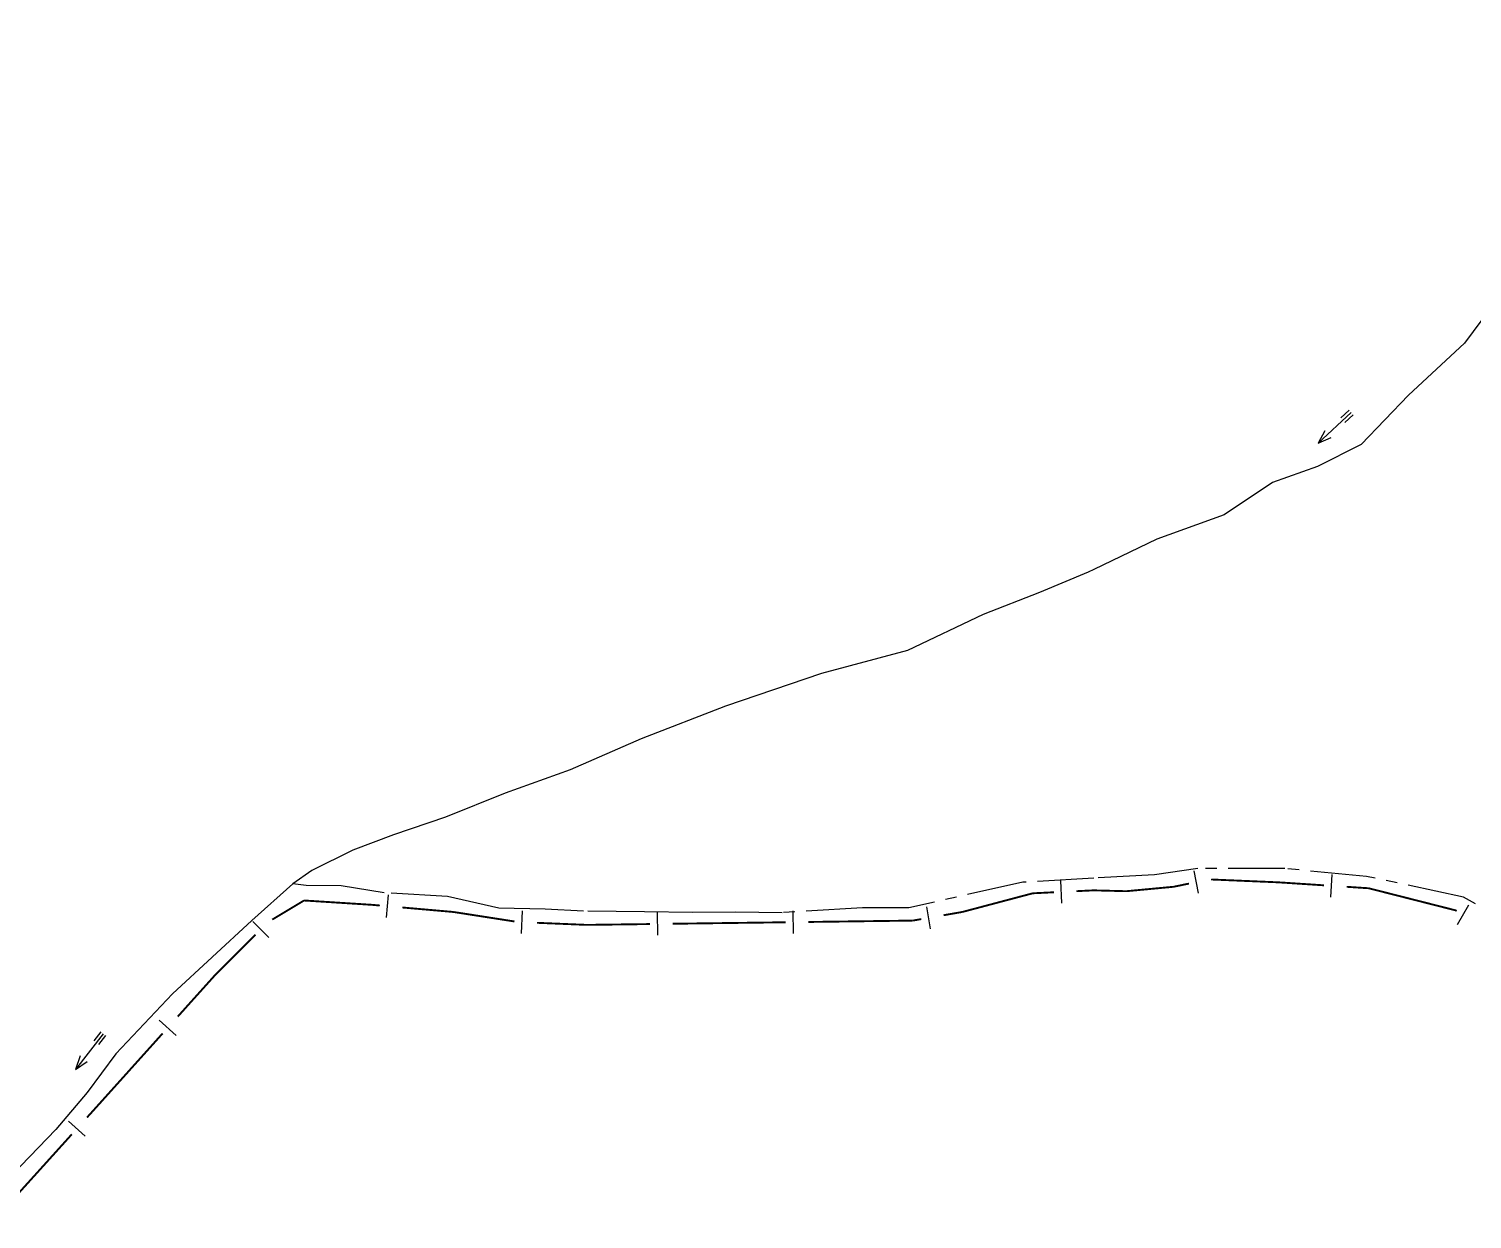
# Model space of a CAD drawing. Extents: x 209066 to 212010, y 4879784 to 4881672.
# Drawn here: x 211452.4 to 211643.9, y 4880816.8 to 4880974.7 of the extents above; entities that cross this region are included whole.
import ezdxf

# ---------------------------------------------------------------- set-up
doc = ezdxf.new("R2010")
doc.units = 0
doc.header["$LTSCALE"] = 1.5
doc.header["$MEASUREMENT"] = 0
doc.linetypes.add('TRACO_13', pattern=[8, 5, -1, 1, -1])
for name, color, linetype in [('HD-CURSO-INTER', 170, 'CONTINUOUS'), ('HD-CURSO-PERENE', 170, 'CONTINUOUS'), ('HD-TXT-PERENE', 170, 'CONTINUOUS'), ('LM-LIM-SETORES-BAIRROS', 250, 'CONTINUOUS')]:
    doc.layers.add(name, color=color, linetype=linetype)

# ---------------------------------------------------------------- blocks, each defined once
blk = doc.blocks.new('COD035', base_point=(210351.558484, 4880286.721649))
at = {"layer": 'HD-TXT-PERENE'}
for p, q in [((210351.558484, 4880287.127379), (210353.058484, 4880287.127379)), ((210351.558484, 4880286.727379), (210357.558484, 4880286.727379)), ((210351.558484, 4880286.327379), (210353.058484, 4880286.327379))]:
    blk.add_line(p, q, dxfattribs=at)
blk.add_lwpolyline([(210355.758484, 4880286.127379), (210357.558484, 4880286.727379), (210355.758484, 4880287.327379)], dxfattribs=at)

msp = doc.modelspace()

# ---------------------------------------------------------------- linework, layer by layer
at = {"layer": 'HD-CURSO-INTER', "linetype": 'TRACO_13'}
for points in [[(211654.82, 4880852.69, 6.65), (211642.77, 4880859.52, 6.35), (211629.93, 4880862.27, 6.05), (211619.07, 4880863.3, 5.85), (211607.54, 4880863.33, 5.8), (211601.79, 4880862.49, 5.6), (211593.73, 4880862.03, 5.2)], [(211593.733998, 4880862.025227, 6.200708), (211584.303806, 4880861.48279, 6.200708), (211569.1967, 4880858.106742, 5.901712), (211563.047687, 4880858.090981, 5.876796), (211552.392989, 4880857.444261, 5.328636), (211546.194765, 4880857.503897, 5.228971), (211540.520617, 4880857.483568, 5.228971), (211534.122451, 4880857.545127, 5.228971), (211526.02503, 4880857.648011, 4.880142), (211520.953551, 4880857.896602, 4.805393), (211514.781354, 4880858.055886, 4.805393), (211507.998545, 4880859.594641, 4.805393), (211499.605344, 4880860.099962, 4.805393), (211493.891027, 4880861.029049, 4.805393), (211489.2515, 4880861.067546, 4.805393), (211487.480214, 4880861.271925, 4.805393)]]:
    msp.add_polyline3d(points, dxfattribs=at)
at = {"layer": 'HD-CURSO-PERENE', "linetype": 'Continuous'}
for points in [[(211704.83, 4880974.71, 6.42), (211698.99, 4880971.14, 5.88), (211689.15, 4880966.79, 5.78), (211679.09, 4880963.54, 5.58), (211672.985759, 4880960.402557, 5.5778), (211665.672542, 4880956.576903, 5.5778), (211657.418315, 4880951.186912, 5.552883), (211649.929499, 4880942.467951, 5.552883), (211642.908055, 4880933.020233, 5.552883), (211635.487826, 4880926.098774, 5.552883), (211629.196407, 4880919.566046, 5.552883), (211623.417312, 4880916.649688, 5.552883), (211617.42129, 4880914.509625, 5.552883), (211611.028417, 4880910.25055, 5.552883), (211602.071615, 4880907.015123, 5.552883), (211593.735399, 4880902.985959, 5.552883)], [(211593.735399, 4880902.985959, 5.552883), (211593.002958, 4880902.631946, 5.552883), (211586.526611, 4880899.908113, 5.552883), (211579.072257, 4880896.996877, 5.552883), (211569.024746, 4880892.223527, 5.253887), (211557.595462, 4880889.18671, 5.02964), (211544.877851, 4880884.838642, 4.531313), (211533.660068, 4880880.501117, 4.381815), (211524.244612, 4880876.420971, 4.381815), (211515.639001, 4880873.307037, 4.381815), (211507.732415, 4880870.111454, 4.381815), (211500.809333, 4880867.755541, 4.381815), (211495.414431, 4880865.734567, 4.381815), (211489.987819, 4880863.064561, 4.381815), (211487.480214, 4880861.271925, 4.381815), (211482.020589, 4880856.423085, 4.132652), (211471.521782, 4880846.684156, 3.858572), (211463.965738, 4880838.715076, 3.783823), (211460.188329, 4880833.581705, 3.783823), (211456.013618, 4880828.7019, 3.783823), (211449.090145, 4880821.475968, 3.783823)]]:
    msp.add_polyline3d(points, dxfattribs=at)
at = {"layer": 'LM-LIM-SETORES-BAIRROS'}
for points in [[(211607.640408, 4880860.044931), (211607.028545, 4880862.981872)], [(211589.50613, 4880858.706445), (211589.360054, 4880861.702887)], [(211625.176519, 4880859.516102), (211625.372819, 4880862.509673)], [(211499.876461, 4880856.817409), (211500.138612, 4880859.805933)], [(211517.807905, 4880854.688988), (211517.932798, 4880857.686387)], [(211535.881881, 4880854.452851), (211535.842236, 4880857.452589)], [(211553.880309, 4880854.690719), (211553.840664, 4880857.690457)], [(211572.084445, 4880855.289257), (211571.570421, 4880858.244892)], [(211641.994818, 4880855.881113), (211643.492713, 4880858.480403)], [(211484.289295, 4880854.174777), (211482.167974, 4880856.296097)], [(211471.974418, 4880841.165184), (211469.74329, 4880843.170692)], [(211459.930956, 4880827.782945), (211457.704648, 4880829.793804)]]:
    msp.add_lwpolyline(points, dxfattribs=at)
at = {"layer": 'LM-LIM-SETORES-BAIRROS', "const_width": 0.25}
for points in [[(211598.053869, 4880860.298484), (211603.403138, 4880860.799979)], [(211603.403138, 4880860.799979), (211604.324792, 4880860.886383)], [(211604.324792, 4880860.886383), (211606.355496, 4880861.309447)], [(211609.297871, 4880861.854731), (211617.290638, 4880861.514611)], [(211617.290638, 4880861.514611), (211618.238402, 4880861.474283)], [(211618.238402, 4880861.474283), (211624.276812, 4880861.07832)], [(211627.270382, 4880860.88202), (211629.266096, 4880860.751154)], [(211629.266096, 4880860.751154), (211630.192349, 4880860.690417)], [(211488.166389, 4880858.587792), (211488.96429, 4880859.066532)], [(211488.96429, 4880859.066532), (211497.017397, 4880858.552502)], [(211576.288341, 4880857.542884), (211585.443741, 4880859.971868)], [(211585.443741, 4880859.971868), (211585.620682, 4880860.018812)], [(211585.620682, 4880860.018812), (211588.434278, 4880860.155974)], [(211591.430719, 4880860.30205), (211593.428347, 4880860.399434)], [(211593.428347, 4880860.399434), (211593.675987, 4880860.411504)], [(211593.675987, 4880860.411504), (211597.426803, 4880860.31467)], [(211597.426803, 4880860.31467), (211598.053869, 4880860.298484)], [(211630.192349, 4880860.690417), (211640.922749, 4880857.962349)], [(211484.736417, 4880856.529809), (211488.166389, 4880858.587792)], [(211497.017397, 4880858.552502), (211497.915719, 4880858.495164)], [(211497.915719, 4880858.495164), (211499.011362, 4880858.399055)], [(211501.999886, 4880858.136904), (211507.976934, 4880857.6126)], [(211507.976934, 4880857.6126), (211508.771708, 4880857.542884)], [(211508.771708, 4880857.542884), (211516.876412, 4880856.282152)], [(211573.797857, 4880857.109757), (211575.76828, 4880857.45244)], [(211575.76828, 4880857.45244), (211576.288341, 4880857.542884)], [(211640.922749, 4880857.962349), (211641.754364, 4880857.750922)], [(211641.754364, 4880857.750922), (211641.877336, 4880857.680057)], [(211519.868618, 4880856.104426), (211525.863416, 4880855.854641)], [(211525.863416, 4880855.854641), (211526.484111, 4880855.828781)], [(211526.484111, 4880855.828781), (211534.862146, 4880855.939505)], [(211537.861884, 4880855.97915), (211552.860574, 4880856.177373)], [(211555.860312, 4880856.217018), (211568.859177, 4880856.388811)], [(211568.859177, 4880856.388811), (211569.717611, 4880856.400149)], [(211569.717611, 4880856.400149), (211570.842221, 4880856.595733)], [(211477.060793, 4880849.067595), (211482.521528, 4880854.52833)], [(211472.19586, 4880843.655357), (211476.87538, 4880848.861324)], [(211476.87538, 4880848.861324), (211477.060793, 4880849.067595)], [(211461.824317, 4880832.117016), (211470.190351, 4880841.424229)], [(211461.498947, 4880831.756785), (211461.824317, 4880832.117016)], [(211460.158375, 4880830.27258), (211461.498947, 4880831.756785)], [(211448.093222, 4880816.914732), (211458.147516, 4880828.046272)]]:
    msp.add_lwpolyline(points, dxfattribs=at)

# ---------------------------------------------------------------- block references
at = {"layer": 'HD-TXT-PERENE'}
for p, rotation in [((211627.871435, 4880923.818017), 223), ((211462.310607, 4880841.386759), 232)]:
    msp.add_blockref('COD035', p, dxfattribs=dict(at, rotation=rotation))

doc.saveas('drawing.dxf')
